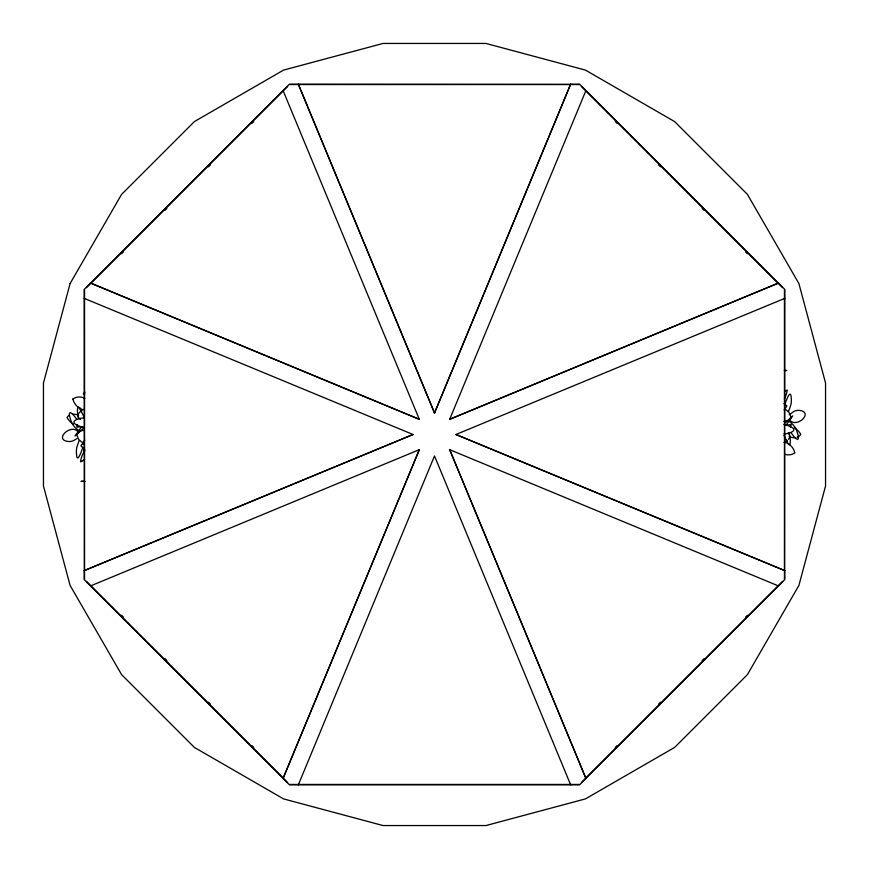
<?xml version="1.0" encoding="UTF-8"?>
<svg xmlns="http://www.w3.org/2000/svg" width="869" height="869" viewBox="0 0 869 869"><rect width="100%" height="100%" fill="white"/><g stroke="black" fill="none" stroke-linecap="round" stroke-linejoin="round"><path stroke-width="1.3" d="M585.934 778.461L449.675 449.675L585.934 778.461L579.601 784.805L570.64 784.805L434.5 455.964L298.36 784.805L289.399 784.805L283.066 778.461L419.325 449.675L90.539 585.934L84.195 579.601L84.195 570.64L413.036 434.5L84.195 298.36L84.195 289.399L90.539 283.066L419.325 419.325L90.539 283.066M784.805 570.64L455.964 434.5L784.805 570.64L784.805 579.601L778.461 585.934L449.675 449.675M82.87 447.209C82.142 449.762 76.961 464.785 76.537 454.226A15.566 10.222 -79.5 0 1 76.798 447.318L79.112 440.648M784.87 404.661C785.663 401.739 790.66 387.78 791.214 397.644A15.566 10.222 -79.5 0 1 790.953 404.563L788.628 411.233M283.066 778.461L419.325 449.675M570.64 84.195L434.5 413.036L570.64 84.195L579.601 84.195L585.934 90.539L449.675 419.325L778.461 283.066L784.805 289.399L784.805 298.36L455.964 434.5M784.207 410.005L785.087 408.158M83.945 450.316L83.935 450.272A14.903 10.96 47.4 0 1 83.815 448.241A14.121 13.22 -88.3 0 1 80.936 445.873L80.936 445.873A12.459 10.276 31.7 0 1 82.968 443.255M82.479 409.527A16.891 15.555 -47.2 0 1 72.898 399.001L72.92 398.969M84.641 450.859L83.402 452.912A18.14 12.829 -61.9 0 0 80.578 461.841L81.773 461.32M84.706 440.105L82.664 443.733L84.228 444.026M80.535 419.477L78.818 418.043A18.282 8.462 -42 0 1 78.08 414.361L78.112 414.328A15.479 8.451 -75.1 0 1 83.717 409.353M81.393 427.146L74.984 436.032L84.108 427.678M786.347 424.735L792.778 415.86L785.489 422.562M419.325 419.325L283.066 90.539L289.399 84.195L298.36 84.195L434.5 412.862M90.658 283.185L283.066 90.539M86.476 287.639L287.639 86.476M121.573 253.759L123.42 251.912M165.023 210.32L166.87 208.462M208.462 166.87L210.32 165.023M251.912 123.42L253.759 121.573M90.539 585.934L283.185 778.342M585.934 90.539L778.342 283.185M449.675 419.325L778.461 283.066M615.241 747.427L617.088 745.58M658.68 703.977L660.538 702.13M702.13 660.538L703.977 658.68M745.58 617.088L747.427 615.241M581.361 782.524L782.524 581.361M585.815 778.342L778.461 585.934M789.269 414.698L794.277 411.222A21.443 14.349 -78.9 0 1 799.621 410.407C813.547 412.178 797.851 427.689 790.334 420.781M76.896 438.606L73.463 440.659A21.443 14.349 -78.9 0 1 68.13 441.463C53.954 439.844 70.009 424.105 77.417 431.1M84.195 570.64L413.036 434.5M784.522 370.672L786.76 370.498L784.272 370.292M83.218 481.198L80.98 481.372L85.075 481.469M83.761 417.978C79.079 417.913 67.912 421.606 77.862 425.397A22.659 17.271 -21.2 0 0 83.891 427.407M783.979 433.892C788.672 433.968 799.828 430.264 789.888 426.473A22.659 17.271 -21.2 0 0 783.86 424.463M80.741 427.081L82.479 426.994M298.36 84.195L570.64 84.369M289.551 84.554L579.449 84.554M84.195 298.36L84.369 570.64M784.805 298.36L784.631 570.64M289.551 784.446L579.449 784.446M788.661 421.02L792.115 423.768A14.534 9.831 56.5 0 1 796.091 429.275C800.599 440.127 798.35 443.527 791.029 432.577M79.09 430.861L75.636 428.102A14.534 9.831 56.5 0 1 71.66 422.595C67.369 411.765 69.238 408.571 76.711 419.303M581.361 86.476L782.524 287.639M615.241 121.573L617.088 123.42M658.68 165.023L660.538 166.87M702.13 208.462L703.977 210.32M745.58 251.912L747.427 253.759M121.573 615.241L123.42 617.088M165.023 658.68L166.87 660.538M208.462 702.13L210.32 703.977M251.912 745.58L253.759 747.427M86.476 581.361L287.639 782.524M788.183 433.001L788.922 433.827A18.282 8.462 -42 0 1 789.66 437.509L789.682 437.541A15.479 8.451 -75.1 0 1 788.357 439.279M787.184 425.18A14.903 8.929 -42.5 0 1 790.92 424.778L790.931 424.8M790.899 424.745L790.92 424.778A16.891 15.436 -48.2 0 1 790.508 426.983M298.36 84.369L434.5 413.036M788.933 433.175C790.888 437.281 791.409 452.651 786.119 439.671A12.09 2.335 65.2 0 1 784.023 435.391M78.818 418.695C76.841 414.546 76.342 399.229 81.632 412.199A12.09 2.335 65.2 0 1 83.717 416.479M785.152 420.824L785.685 422.595M84.315 448.382L84.793 450.457M784.446 289.551L784.446 579.449M570.64 784.805L298.36 784.805M84.554 289.551L84.554 579.449M84.89 393.918A16.163 4.16 -16.1 0 1 83.381 393.766L83.381 393.798A18.325 12.753 -20.3 0 1 84.956 392.136M69.205 415.252A16.163 9.852 43.8 0 0 67.011 417.544L67.011 417.544A18.325 14.882 79.3 0 0 73.344 424.137M72.475 414.22A16.163 9.852 43.8 0 1 78.645 415.241M81.175 411.645A18.325 11.243 44.7 0 1 79.72 407.561M72.898 399.001A14.903 12.698 68.1 0 1 84.88 398.36M80.556 426.69A14.903 8.929 -42.5 0 1 76.82 427.092A16.891 15.436 -48.2 0 1 77.232 424.898M83.815 430.524A15.045 10.048 78 0 0 82.142 430.524L79.014 431.719L76.461 434.381L78.786 439.54L81.382 441.81A17 12.242 -61.5 0 0 82.924 442.538M84.575 459.332A15.294 4.432 -53.9 0 1 81.762 461.32M797.025 437.303A16.163 9.852 43.8 0 0 800.729 434.337L800.762 434.326A18.325 14.882 79.3 0 0 794.396 427.744M795.265 437.65A16.163 9.852 43.8 0 1 789.106 436.64M786.575 440.225A18.325 11.243 44.7 0 1 787.423 442.278M784.772 408.615A12.459 10.276 31.7 0 0 786.814 406.008L786.825 406.008A14.121 13.22 -88.3 0 0 783.979 403.683M784.903 454.335A14.903 12.698 68.1 0 0 794.853 452.868A16.891 15.555 -47.2 0 0 785.261 442.343M786.956 440.713A15.479 8.451 -75.1 0 1 784.023 442.517M783.925 421.346A15.045 10.048 78 0 0 785.598 421.346L788.726 420.151L791.279 417.489L788.954 412.33L786.358 410.059A17 12.242 -61.5 0 0 784.816 409.342M784.349 398.969A18.14 12.829 -61.9 0 0 787.162 390.029L785.978 390.561A15.294 4.432 -53.9 0 0 784.631 391.398M70.096 283.566L43.45 383.023L43.45 485.977L70.096 585.434L121.584 674.616L194.384 747.416L283.566 798.904L383.023 825.55L485.977 825.55L585.434 798.904L674.616 747.416L747.416 674.616L798.904 585.434L825.55 485.977L825.55 383.023L798.904 283.566L747.416 194.384L674.616 121.584L585.434 70.096L485.977 43.45L383.023 43.45L283.566 70.096L194.384 121.584L121.584 194.384L70.096 283.566"/></g></svg>
